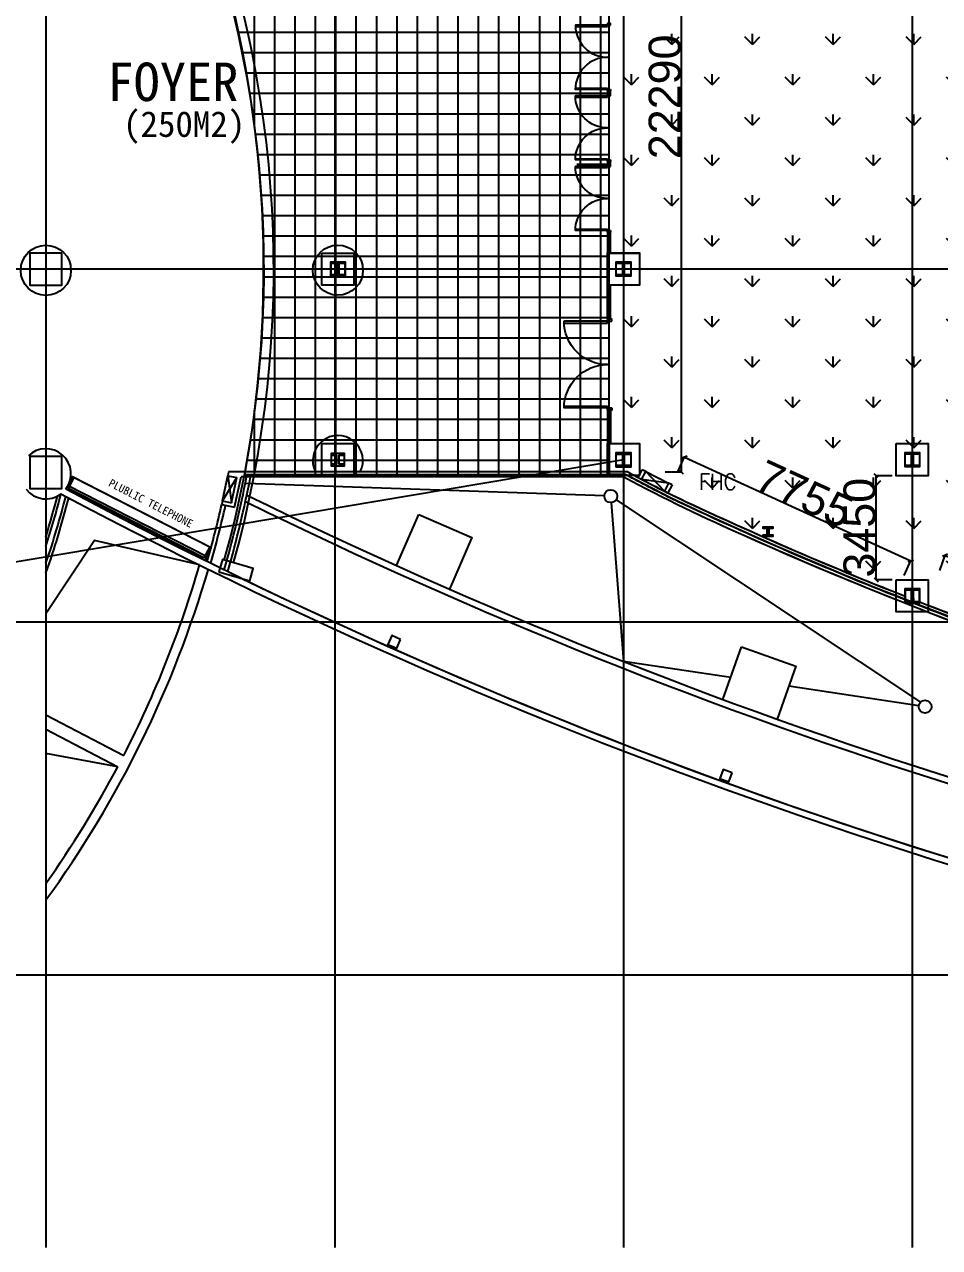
# Model space of a CAD drawing. Header units: inches. Extents: x -449189 to -231461, y -105857 to 48108.
# Drawn here: x -367516 to -338998, y -66985 to -28867 of the extents above; entities that cross this region are included whole.
import ezdxf

# ---------------------------------------------------------------- set-up
doc = ezdxf.new("R2010")
doc.units = ezdxf.units.IN
doc.header["$MEASUREMENT"] = 0
for name, color, linetype in [('ARDIM', 4, 'Continuous'), ('AREATEXT', 3, 'Continuous'), ('D', 1, 'Continuous'), ('DIM', 3, 'Continuous'), ('GRID', 8, 'Continuous'), ('HATCH', 90, 'Continuous'), ('L08-DR', 1, 'Continuous'), ('NEW AREA', 6, 'Continuous'), ('Shop-no.', 3, 'Continuous'), ('WALL', 255, 'Continuous')]:
    doc.layers.add(name, color=color, linetype=linetype)
doc.styles.add('BLKBLD', font='STXIHEI.TTF', dxfattribs={"height": 0.45})
doc.styles.add('SIMPLEX', font='SIMPLEX.shx', dxfattribs={"width": 0.9, "height": 1000})
doc.styles.get("Standard").update_dxf_attribs({"font": 'arial.ttf'})
doc.dimstyles.new('DIM-200MM', dxfattribs={"dimtxt": 1000, "dimasz": 120, "dimexe": 10, "dimexo": 10, "dimgap": 0.7, "dimtad": 1, "dimdec": 0, "dimrnd": 5, "dimzin": 1, "dimdsep": 46, "dimtxsty": 'Standard', "dimblk": 'OBLIQUE', "dimcen": 0.5, "dimdle": 1, "dimclrd": 256, "dimclre": 256, "dimclrt": 7, "dimaunit": 1, "dimadec": 0, "dimazin": 0, "dimtfac": 1, "dimtdec": 0, "dimtix": 1, "dimtmove": 2, "dimatfit": 3, "dimfxl": 0, "dimtolj": 1, "dimtzin": 1, "dimarcsym": 0})

# ---------------------------------------------------------------- blocks, each defined once
blk = doc.blocks.new('C1')
at = {"layer": 'L08-DR'}
blk.add_lwpolyline([(-500, 500), (500, 500), (500, -500), (-500, -500)], close=True, dxfattribs=at)
blk = doc.blocks.new('A$C47E07977')
at = {"layer": 'ARDIM'}
for p in [(500, 16266), (9500, 6081), (18500, 2937), (27500, 500)]:
    blk.add_blockref('C1', p, dxfattribs=at)
blk = doc.blocks.new('33')
at = {"layer": 'D', "color": 8}
blk.add_lwpolyline([(-0.05, 1.1, 0.414214), (-1.05, 0.1, 0.414214), (-2.05, 1.1)], format="xyb", dxfattribs=at)
at = {"layer": 'D'}
for points in [[(-2.01, 0.1), (-2.05, 0.1), (-2.05, 1.1), (-2.01, 1.1)], [(-0.09, 0.1), (-0.05, 0.1), (-0.05, 1.1), (-0.09, 1.1)]]:
    blk.add_lwpolyline(points, close=True, dxfattribs=at)
at = {"layer": 'D', "color": 3}
for points in [[(-2.05, 0), (-2.1, 0), (-2.1, 0.1), (-2.05, 0.1)], [(-0.05, 0), (0, 0), (0, 0.1), (-0.05, 0.1)]]:
    blk.add_lwpolyline(points, close=True, dxfattribs=at)
blk = doc.blocks.new('_Oblique')
at = {"color": 0, "linetype": 'ByBlock', "lineweight": -2}
blk.add_line((-0.5, -0.5), (0.5, 0.5), dxfattribs=at)
blk = doc.blocks.new('*D162')
at = {"layer": 'DEFPOINTS', "color": 0, "transparency": 16777216}
for p in [(-347399, -43342), (-339894, -45584), (-340348, -46575)]:
    blk.add_point(p, dxfattribs=at)
at = {"layer": 'DIM', "lineweight": -2, "transparency": 16777216}
for p, q in [((-347153, -42806), (-346941, -42342)), ((-346946, -42351), (-339893, -45585)), ((-340102, -46039), (-339890, -45575))]:
    blk.add_line(p, q, dxfattribs=at)
at = {"layer": 'DIM', "lineweight": -2, "transparency": 16777216, "xscale": 120, "yscale": 120, "zscale": 120}
for p, rotation in [((-346945, -42351), 155.3685564496605), ((-339894, -45584), 335.3685564496604)]:
    blk.add_blockref('_Oblique', p, dxfattribs=dict(at, rotation=rotation))
at = {"layer": 'DIM', "color": 7, "transparency": 16777216, "insert": (-343207, -43505), "char_height": 1000, "attachment_point": 5, "rotation": 335.3686}
blk.add_mtext('\\A1;7755', dxfattribs=at)
blk = doc.blocks.new('*D163')
at = {"layer": 'DEFPOINTS', "color": 0, "transparency": 16777216}
for p in [(-339348, -46968), (-330827, -48097), (-331348, -49651)]:
    blk.add_point(p, dxfattribs=at)
at = {"layer": 'DIM', "lineweight": -2, "transparency": 16777216}
for p, q in [((-338986, -45889), (-338824, -45405)), ((-338828, -45414), (-330826, -48097)), ((-330986, -48571), (-330824, -48088))]:
    blk.add_line(p, q, dxfattribs=at)
at = {"layer": 'DIM', "lineweight": -2, "transparency": 16777216, "xscale": 120, "yscale": 120, "zscale": 120}
for p, rotation in [((-338827, -45415), 161.4624992795364), ((-330827, -48097), 341.4624992795364)]:
    blk.add_blockref('_Oblique', p, dxfattribs=dict(at, rotation=rotation))
at = {"layer": 'DIM', "color": 7, "transparency": 16777216, "insert": (-334664, -46271), "char_height": 1000, "attachment_point": 5, "rotation": 341.4625}
blk.add_mtext('\\A1;8440', dxfattribs=at)
blk = doc.blocks.new('*D210')
at = {"layer": 'DEFPOINTS', "color": 0, "transparency": 16777216}
for p in [(-349348, -19435), (-349348, -42813), (-347045, -42813)]:
    blk.add_point(p, dxfattribs=at)
at = {"layer": 'DIM', "lineweight": -2, "transparency": 16777216}
for p, q in [((-347545, -19435), (-347035, -19435)), ((-347045, -19434), (-347045, -42814)), ((-347545, -42813), (-347035, -42813))]:
    blk.add_line(p, q, dxfattribs=at)
at = {"layer": 'DIM', "lineweight": -2, "transparency": 16777216, "xscale": 120, "yscale": 120, "zscale": 120}
for p, rotation in [((-347045, -19435), 90), ((-347045, -42813), 270)]:
    blk.add_blockref('_Oblique', p, dxfattribs=dict(at, rotation=rotation))
at = {"layer": 'DIM', "color": 7, "transparency": 16777216, "insert": (-347556, -31124), "char_height": 1000, "attachment_point": 5, "rotation": 90}
blk.add_mtext('\\A1;22290', dxfattribs=at)
blk = doc.blocks.new('*D217')
at = {"layer": 'DEFPOINTS', "color": 0, "transparency": 16777216}
for p in [(-340973, -42930), (-339848, -42930), (-339848, -46174)]:
    blk.add_point(p, dxfattribs=at)
at = {"layer": 'DIM', "lineweight": -2, "transparency": 16777216}
for p, q in [((-340473, -42930), (-340983, -42930)), ((-340973, -46175), (-340973, -42929)), ((-340473, -46174), (-340983, -46174))]:
    blk.add_line(p, q, dxfattribs=at)
at = {"layer": 'DIM', "lineweight": -2, "transparency": 16777216, "xscale": 120, "yscale": 120, "zscale": 120}
for p, rotation in [((-340973, -42930), 89.9998482125048), ((-340973, -46174), 269.9998482125048)]:
    blk.add_blockref('_Oblique', p, dxfattribs=dict(at, rotation=rotation))
at = {"layer": 'DIM', "color": 7, "transparency": 16777216, "insert": (-341485, -44552), "char_height": 1000, "attachment_point": 5, "rotation": 89.9998}
blk.add_mtext('\\A1;3450', dxfattribs=at)

msp = doc.modelspace()

# ---------------------------------------------------------------- hatches: boundary and pattern name
at = {"layer": 'HATCH'}
h = msp.add_hatch(dxfattribs=at)
h.set_pattern_fill('GRASS', color=141, scale=70, style=0)
h.set_pattern_definition([(90, (-380034.3, -67208.1), (-1257.235, 1257.235), [333.375, -2181.095]), (45, (-380034.3, -67208.1), (-1257.236, 1257.236), [333.375, -1444.625]), (135, (-380034.3, -67208.1), (-1257.236, -1257.236), [333.375, -1444.625])])
edge = h.paths.add_edge_path()
edge.add_line((-340288.2071, -11298.8439), (-336119.2455, -9723.545))
edge.add_line((-336119.2455, -9723.545), (-335508.3507, -9497.5812))
edge.add_line((-335508.3507, -9497.5812), (-335512.444, -2505.503))
edge.add_line((-335512.444, -2505.503), (-334540.4625, -2573.9117))
edge.add_line((-334540.4625, -2573.9117), (-333854.8554, -2620.0794))
edge.add_line((-333854.8554, -2620.0794), (-333388.2316, -2650.4541))
edge.add_line((-333388.2316, -2650.4541), (-333388.2149, -7349.5129))
edge.add_line((-333388.2149, -7349.5129), (-332068.2238, -7349.5128))
edge.add_line((-332068.2238, -7349.5128), (-332068.2228, -7069.5141))
edge.add_line((-332068.2228, -7069.5141), (-331148.2187, -7069.5112))
edge.add_line((-331148.2187, -7069.5112), (-331148.2187, -7349.5128))
edge.add_line((-331148.2187, -7349.5128), (-322288.2304, -7346.1635))
edge.add_line((-322288.2304, -7346.1635), (-322288.2225, -9562.3965))
edge.add_line((-322288.2225, -9562.3965), (-322288.2204, -10149.5262))
edge.add_line((-322288.2204, -10149.5262), (-311588.2352, -10149.5262))
edge.add_line((-311588.2352, -10149.5262), (-288008.221, -10149.5262))
edge.add_line((-288008.221, -10149.5262), (-288008.2228, -6519.5143))
edge.add_line((-288008.2228, -6519.5143), (-285608.2221, -6519.5142))
edge.add_line((-285608.2221, -6519.5142), (-285608.2214, -7289.542))
edge.add_line((-285608.2214, -7289.542), (-285448.2202, -7289.5149))
edge.add_line((-285448.2202, -7289.5149), (-285448.2432, -16605.3066))
edge.add_line((-285448.2432, -16605.3066), (-290895.3777, -16605.3066))
edge.add_line((-290895.3777, -16605.3066), (-289343.3241, -18123.0736))
edge.add_line((-289343.3241, -18123.0736), (-289343.3241, -21992.1764))
edge.add_line((-289343.3241, -21992.1764), (-290467.0658, -23134.5311))
edge.add_line((-290467.0658, -23134.5311), (-290498.1914, -37040.7856))
edge.add_line((-290498.1914, -37040.7856), (-289343.3241, -38157.4688))
edge.add_line((-289343.3241, -38157.4688), (-289346.7413, -41660.7129))
edge.add_line((-289346.7413, -41660.7129), (-290789.917, -43073.7458))
edge.add_line((-290789.917, -43073.7458), (-285498.3181, -43073.7458))
edge.add_line((-285498.3181, -43073.7458), (-285496.0031, -43115.8086))
edge.add_line((-285496.0031, -43115.8086), (-282687.0942, -45909.9083))
edge.add_line((-282687.0942, -45909.9083), (-276970.3509, -45904.7619))
edge.add_line((-276970.3509, -45904.7619), (-276970.3509, -48029.5128))
edge.add_line((-276970.3509, -48029.5128), (-285608.318, -48029.5128))
edge.add_line((-285608.318, -48029.5128), (-285608.3181, -52836.7162))
edge.add_line((-285608.3181, -52836.7162), (-286348.3155, -53015.517))
edge.add_line((-286348.3155, -53015.517), (-286516.7891, -53055.0808))
edge.add_line((-286516.7891, -53055.0808), (-287110.9356, -53191.2398))
edge.add_line((-287110.9356, -53191.2398), (-287636.3392, -53307.2906))
edge.add_line((-287636.3392, -53307.2906), (-288280.2221, -53443.9679))
edge.add_line((-288280.2221, -53443.9679), (-288782.4444, -53546.3581))
edge.add_line((-288782.4444, -53546.3581), (-289192.7738, -53627.2828))
edge.add_line((-289192.7738, -53627.2828), (-289609.1348, -53706.8959))
edge.add_line((-289609.1348, -53706.8959), (-290101.9463, -53797.883))
edge.add_line((-290101.9463, -53797.883), (-290653.7187, -53895.5982))
edge.add_line((-290653.7187, -53895.5982), (-291270.1366, -53999.5884))
edge.add_line((-291270.1366, -53999.5884), (-291699.1627, -54068.7553))
edge.add_line((-291699.1627, -54068.7553), (-292231.0385, -54150.8586))
edge.add_line((-292231.0385, -54150.8586), (-292875.9103, -54245.011))
edge.add_line((-292875.9103, -54245.011), (-293705.8929, -54357.525))
edge.add_line((-293705.8929, -54357.525), (-293995.7321, -54394.5262))
edge.add_line((-293995.7321, -54394.5262), (-294408.3241, -54445.1592))
edge.add_line((-294408.3241, -54445.1592), (-294408.3241, -53539.5795))
edge.add_line((-294408.3241, -53539.5795), (-300783.3181, -53539.5795))
edge.add_line((-300783.3181, -53539.5795), (-300783.3181, -54926.0554))
edge.add_line((-300783.3181, -54926.0554), (-300984.5052, -54932.0826))
edge.add_line((-300984.5052, -54932.0826), (-301461.242, -54944.1408))
edge.add_line((-301461.242, -54944.1408), (-302594.0659, -54960.253))
edge.add_line((-302594.0659, -54960.253), (-303474.0513, -54960.5922))
edge.add_line((-303474.0513, -54960.5922), (-304791.0427, -54941.2082))
edge.add_line((-304791.0427, -54941.2082), (-305176.7692, -54931.0136))
edge.add_line((-305176.7692, -54931.0136), (-305783.1151, -54910.8475))
edge.add_line((-305783.1151, -54910.8475), (-307476.4691, -54827.6872))
edge.add_line((-307476.4691, -54827.6872), (-308341.0607, -54769.9499))
edge.add_line((-308341.0607, -54769.9499), (-309838.7068, -54645.4082))
edge.add_line((-309838.7068, -54645.4082), (-310626.0552, -54567.4147))
edge.add_line((-310626.0552, -54567.4147), (-311469.8373, -54474.2138))
edge.add_line((-311469.8373, -54474.2138), (-312374.1162, -54363.242))
edge.add_line((-312374.1162, -54363.242), (-312476.3441, -54349.9727))
edge.add_line((-312476.3441, -54349.9727), (-312636.4866, -54328.8898))
edge.add_line((-312636.4866, -54328.8898), (-313090.9646, -54256.5062))
edge.add_line((-313090.9646, -54256.5062), (-313685.9245, -54148.7118))
edge.add_line((-313685.9245, -54148.7118), (-314664.5903, -53966.3051))
edge.add_line((-314664.5903, -53966.3051), (-315582.5073, -53789.4467))
edge.add_line((-315582.5073, -53789.4467), (-316457.9292, -53615.551))
edge.add_line((-316457.9292, -53615.551), (-317680.8645, -53364.051))
edge.add_line((-317680.8645, -53364.051), (-318715.3535, -53143.471))
edge.add_line((-318715.3535, -53143.471), (-319826.7598, -52898.452))
edge.add_line((-319826.7598, -52898.452), (-320519.3217, -52741.5431))
edge.add_line((-320519.3217, -52741.5431), (-321348.3155, -52549.4388))
edge.add_line((-321348.3155, -52549.4388), (-322096.6306, -52372.0072))
edge.add_line((-322096.6306, -52372.0072), (-322919.3065, -52172.5226))
edge.add_line((-322919.3065, -52172.5226), (-323528.6676, -52021.7675))
edge.add_line((-323528.6676, -52021.7675), (-324690.0906, -51727.3435))
edge.add_line((-324690.0906, -51727.3435), (-325741.8803, -51452.6499))
edge.add_line((-325741.8803, -51452.6499), (-326607.9305, -51220.6831))
edge.add_line((-326607.9305, -51220.6831), (-327359.6197, -51015.094))
edge.add_line((-327359.6197, -51015.094), (-328180.0259, -50786.18))
edge.add_line((-328180.0259, -50786.18), (-328941.3725, -50569.4966))
edge.add_line((-328941.3725, -50569.4966), (-329798.6195, -50320.5956))
edge.add_line((-329798.6195, -50320.5956), (-330205.1413, -50200.4623))
edge.add_line((-330205.1413, -50200.4623), (-330652.2059, -50066.5422))
edge.add_line((-330652.2059, -50066.5422), (-331102.5812, -49929.7113))
edge.add_line((-331102.5812, -49929.7113), (-331377.8045, -49845.1432))
edge.add_line((-331377.8045, -49845.1432), (-331988.6519, -49654.8606))
edge.add_line((-331988.6519, -49654.8606), (-333136.6276, -49287.5546))
edge.add_line((-333136.6276, -49287.5546), (-333995.7574, -49004.3186))
edge.add_line((-333995.7574, -49004.3186), (-334680.7346, -48773.3357))
edge.add_line((-334680.7346, -48773.3357), (-335777.3888, -48393.9214))
edge.add_line((-335777.3888, -48393.9214), (-336572.2598, -48111.4636))
edge.add_line((-336572.2598, -48111.4636), (-337362.1185, -47824.53))
edge.add_line((-337362.1185, -47824.53), (-338274.9824, -47485.0795))
edge.add_line((-338274.9824, -47485.0795), (-339501.5617, -47015.6204))
edge.add_line((-339501.5617, -47015.6204), (-340348.3181, -46674.0196))
edge.add_line((-340348.3181, -46674.0196), (-340924.1168, -46451.7427))
edge.add_line((-340924.1168, -46451.7427), (-341956.4836, -46029.3034))
edge.add_line((-341956.4836, -46029.3034), (-343181.5851, -45513.3685))
edge.add_line((-343181.5851, -45513.3685), (-344012.137, -45154.455))
edge.add_line((-344012.137, -45154.455), (-344856.511, -44781.9126))
edge.add_line((-344856.511, -44781.9126), (-345617.4163, -44439.52))
edge.add_line((-345617.4163, -44439.52), (-346395.6587, -44082.7138))
edge.add_line((-346395.6587, -44082.7138), (-347363.8794, -43629.3731))
edge.add_line((-347363.8794, -43629.3731), (-348780.7275, -42888.3236))
edge.add_line((-348780.7275, -42888.3236), (-349298.3176, -42888.3236))
edge.add_line((-349298.3176, -42888.3236), (-349298.3135, -15241.5566))
edge.add_line((-349298.3135, -15241.5566), (-345735.4049, -13623.97))
edge.add_line((-345735.4049, -13623.97), (-344247.3098, -12964.3974))
edge.add_line((-344247.3098, -12964.3974), (-342967.66, -12411.9553))
edge.add_line((-342967.66, -12411.9553), (-342295.9956, -12127.3872))
edge.add_line((-342295.9956, -12127.3872), (-341103.1645, -11631.0893))
edge.add_line((-341103.1645, -11631.0893), (-340288.2156, -11298.6419))
h = msp.add_hatch(dxfattribs=at)
h.set_pattern_fill('ANSI37', color=181, scale=200, angle=45, style=0)
h.set_pattern_definition([(90, (-380034.3, -67208.1), (-635, 6e-14), []), (180, (-380034.3, -67208.1), (-6e-14, -635), [])])
edge = h.paths.add_edge_path()
edge.add_line((-349297.9715, -41593.3633), (-349297.9715, -19374.6526))
edge.add_line((-349297.9715, -19374.6526), (-358171.9801, -19374.6526))
edge.add_line((-358171.9801, -19374.6526), (-358171.9292, -25324.5532))
edge.add_line((-358171.9292, -25324.5532), (-361877.2087, -25324.5532))
edge.add_arc((-395446.4547, -36479.0484), 35373.9599, -10.43886324, 18.38077841, ccw=False)
edge.add_line((-360657.9763, -42888.3236), (-349297.8411, -42888.3236))
edge.add_line((-349297.8411, -42888.3236), (-349297.9715, -41593.3633))

# ---------------------------------------------------------------- linework, layer by layer
at = {"color": 5}
for points in [[(-338274.9824, -47485.0795), (-339501.5617, -47015.6204), (-340348.3181, -46674.0196), (-340924.1168, -46451.7427), (-341956.4836, -46029.3034), (-343181.5851, -45513.3685), (-344012.137, -45154.455), (-344856.511, -44781.9126), (-345617.4163, -44439.52), (-346395.6587, -44082.7138), (-347363.8794, -43629.3731), (-348780.7275, -42888.3236), (-349298.3176, -42888.3236), (-349298.3135, -15241.5566)], [(-338274.7335, -47485.0795), (-339501.3128, -47015.6204), (-340348.0692, -46674.0196), (-340923.868, -46451.7427), (-341956.2347, -46029.3034), (-343181.3362, -45513.3685), (-344011.8881, -45154.455), (-344856.2622, -44781.9126), (-345617.1675, -44439.52), (-346395.4098, -44082.7138), (-347363.6305, -43629.3731), (-348780.4786, -42888.3236), (-349298.0687, -42888.3236), (-349298.0647, -15382.1359)]]:
    msp.add_lwpolyline(points, dxfattribs=at)
msp.add_lwpolyline([(-401335.3894, -51257.6111), (-348847.9627, -42428.7283)])
at = {"layer": 'DIM'}
for p, q in [((-374393.1152, -36485.2816), (-366848.203, -36485.2816)), ((-374393.1152, -47485.2816), (-366848.203, -47485.2816)), ((-374393.1152, -58485.2816), (-366848.203, -58485.2816))]:
    msp.add_line(p, q, dxfattribs=at)
at = {"layer": 'GRID'}
for p, q in [((-366848.203, 3188.9239), (-366848.203, -66985.2816)), ((-357848.203, 3188.9239), (-357848.203, -66985.2816)), ((-348848.203, 3188.9239), (-348848.203, -66985.2816)), ((-339848.203, 3188.9239), (-339848.203, -66985.2816)), ((-366848.203, -36485.2816), (-267848.203, -36485.2816)), ((-366848.203, -47485.2816), (-267848.203, -47485.2816)), ((-366848.203, -58485.2816), (-267848.203, -58485.2816))]:
    msp.add_line(p, q, dxfattribs=at)
at = {"layer": 'NEW AREA', "color": 6}
msp.add_lwpolyline([(-349297.9715, -41593.3633), (-349297.9715, -19374.6526), (-358171.9801, -19374.6526), (-358171.9292, -25324.5532), (-361877.2087, -25324.5532, -0.12641645), (-360657.9763, -42888.3236), (-349297.8411, -42888.3236), (-349297.9715, -41593.3633)], format="xyb", dxfattribs=at)
at = {"layer": 'WALL', "color": 0}
for p, q in [((-349297.9627, -33234.8547), (-350304.016, -33234.8547)), ((-366347.9542, -35989.917), (-367347.9541, -35989.917)), ((-366347.9542, -36989.9169), (-366347.9542, -35989.917)), ((-367347.9541, -36989.9169), (-366347.9542, -36989.9169)), ((-349347.9627, -38051.0654), (-349347.9627, -36989.7283)), ((-349247.9628, -38051.0654), (-349247.9627, -36989.7283)), ((-349347.9629, -40886.0654), (-349347.9627, -41928.7283)), ((-349247.9628, -40886.0654), (-349247.9629, -41928.7283)), ((-349297.9629, -41643.5654), (-349297.9623, -42888.5257)), ((-339847.9627, -41929.4546), (-339847.9627, -42428.7283)), ((-366347.9542, -42331.6394), (-367347.9541, -42331.6394)), ((-366347.9542, -43331.6393), (-366347.9542, -42331.6394)), ((-361342.4092, -43712.9692), (-361178.3402, -42929.9741)), ((-361342.4092, -43712.9692), (-360894.5045, -42989.4491)), ((-361342.4006, -43713.1713), (-361178.3316, -42930.1762)), ((-361342.4006, -43713.1713), (-360894.4959, -42989.6512)), ((-361178.3402, -42929.9741), (-361058.5734, -43772.4443)), ((-361153.7259, -42812.5257), (-361178.3367, -42929.9748)), ((-361178.3367, -42929.9748), (-360894.4994, -42989.4509)), ((-361178.3316, -42930.1762), (-361058.5648, -43772.6463)), ((-361153.7173, -42812.7277), (-361178.3281, -42930.1769)), ((-361178.3281, -42930.1769), (-360894.4908, -42989.653)), ((-348710.7304, -42812.5257), (-361153.7259, -42812.5257)), ((-358247.9627, -42812.5257), (-361153.7259, -42812.5257)), ((-361058.5727, -43772.4444), (-360894.4994, -42989.4509)), ((-361058.5641, -43772.6465), (-360894.4908, -42989.653)), ((-360965.7346, -43914.5046), (-360766.6701, -42964.5257)), ((-360965.726, -43914.7066), (-360766.6616, -42964.7277)), ((-348839.8986, -42964.5257), (-360766.6701, -42964.5257)), ((-348839.8986, -42964.5257), (-360766.6701, -42964.5257)), ((-349347.9627, -42812.5257), (-357247.9627, -42812.5257)), ((-348780.3722, -42888.5257), (-349297.9623, -42888.5257)), ((-348385.8646, -42987.0256), (-348260.8839, -42743.0175)), ((-348385.856, -42987.2277), (-348260.8753, -42743.2196)), ((-348385.856, -42987.2277), (-348260.8753, -42743.2196)), ((-348385.856, -42987.2277), (-348260.8753, -42743.2196)), ((-348281.7248, -43046.9347), (-348154.0789, -42797.7229)), ((-347442.0452, -43162.4256), (-348281.7248, -43046.9347)), ((-348281.7162, -43047.1368), (-348154.0703, -42797.925)), ((-348281.7162, -43047.1368), (-348154.0703, -42797.925)), ((-348281.7162, -43047.1368), (-348154.0703, -42797.925)), ((-347442.0366, -43162.6276), (-348281.7162, -43047.1368)), ((-347442.0366, -43162.6276), (-348281.7162, -43047.1368)), ((-348154.0789, -42797.7229), (-348260.8839, -42743.0175)), ((-348154.0703, -42797.925), (-348260.8753, -42743.2196)), ((-348154.0703, -42797.925), (-348260.8753, -42743.2196)), ((-348154.0703, -42797.925), (-348260.8753, -42743.2196)), ((-348154.0789, -42797.7229), (-347442.0452, -43162.4256)), ((-347569.69, -43411.6352), (-348154.0789, -42797.7229)), ((-348154.0703, -42797.925), (-347442.0366, -43162.6276)), ((-347569.6814, -43411.8372), (-348154.0703, -42797.925)), ((-348154.0703, -42797.925), (-347442.0366, -43162.6276)), ((-347569.6814, -43411.8372), (-348154.0703, -42797.925)), ((-367347.9541, -43331.6393), (-366347.9542, -43331.6393)), ((-366153.6834, -43231.4314), (-361838.63, -45441.7993)), ((-349441.9116, -43552.6003), (-360613.9657, -43174.0145)), ((-347442.0369, -43162.4086), (-347569.6902, -43411.6349)), ((-347442.0283, -43162.6107), (-347569.6817, -43411.837)), ((-347442.0283, -43162.6107), (-347569.6817, -43411.837)), ((-347335.2263, -43217.1168), (-347463.2376, -43467.04)), ((-347335.2177, -43217.3189), (-347463.2291, -43467.242)), ((-347335.2177, -43217.3189), (-347463.2291, -43467.242)), ((-347335.2263, -43217.1168), (-347442.0369, -43162.4086)), ((-347335.2177, -43217.3189), (-347442.0283, -43162.6107)), ((-347335.2177, -43217.3189), (-347442.0283, -43162.6107)), ((-361342.4092, -43712.9692), (-361367.0197, -43830.4178)), ((-361367.0197, -43830.4178), (-360965.7345, -43914.5042)), ((-361342.4006, -43713.1713), (-361367.0111, -43830.6199)), ((-361342.4101, -43712.9684), (-361058.5727, -43772.4444)), ((-361342.4015, -43713.1704), (-361058.5641, -43772.6465)), ((-349227.1907, -43766.8047), (-348847.9542, -48719.9274)), ((-349075.933, -43678.1543), (-339589.2635, -49988.2786)), ((-361171.3338, -43871.6226), (-360965.7259, -43914.7062)), ((-361349.033, -45544.6025), (-361458.6167, -45929.299)), ((-360387.2917, -45818.5617), (-361349.033, -45544.6025)), ((-361458.6167, -45929.299), (-360496.8753, -46203.2582)), ((-360496.8753, -46203.2582), (-360387.2917, -45818.5617)), ((-356067.2235, -47913.9378), (-356189.0751, -48188.0768)), ((-355793.0845, -48035.7894), (-356067.2235, -47913.9378)), ((-356189.0751, -48188.0768), (-355914.9361, -48309.9284)), ((-355914.9361, -48309.9284), (-355793.0845, -48035.7894)), ((-345507.1403, -49221.0084), (-348847.9542, -48719.9274)), ((-339645.7418, -50100.1462), (-343694.4582, -49492.8885)), ((-366848.203, -50378.0786), (-364421.9173, -51646.393)), ((-366848.203, -50829.4332), (-364607.2223, -52000.8814)), ((-345743.0458, -52089.0453), (-345845.4775, -52371.0164)), ((-345461.0746, -52191.4771), (-345743.0458, -52089.0453)), ((-345563.5064, -52473.4482), (-345461.0746, -52191.4771)), ((-345845.4775, -52371.0164), (-345563.5064, -52473.4482))]:
    msp.add_line(p, q, dxfattribs=at)
for points in [[(-349347.9624, -31039.7283), (-349247.9626, -31039.7283), (-349247.9626, -30939.7283), (-349347.9624, -30939.7283)], [(-349347.9626, -33239.7283), (-349247.9628, -33239.7283), (-349247.9628, -33139.7283), (-349347.9626, -33139.7283)], [(-366347.9542, -35989.917), (-367347.9541, -35989.917), (-367347.9541, -36989.9169), (-366347.9542, -36989.9169)], [(-349347.9542, -35989.9304), (-348347.9542, -35989.9304), (-348347.9542, -36989.9304), (-349347.9542, -36989.9304)], [(-357522.963, -36270.8967), (-357972.963, -36270.8967), (-357972.963, -36720.8967), (-357522.963, -36720.8967)], [(-357972.9542, -36714.9304), (-357972.9542, -36664.9304), (-357772.9542, -36664.9304), (-357772.9542, -36314.9304), (-357972.9542, -36314.9304), (-357972.9542, -36264.9304), (-357522.9542, -36264.9304), (-357522.9542, -36314.9304), (-357722.9542, -36314.9304), (-357722.9542, -36664.9304), (-357522.9542, -36664.9304), (-357522.9542, -36714.9304)], [(-357972.9542, -36264.9304), (-357522.9542, -36264.9304), (-357522.9542, -36714.9304), (-357972.9542, -36714.9304)], [(-349072.9542, -36714.9304), (-349072.9542, -36664.9304), (-348872.9542, -36664.9304), (-348872.9542, -36314.9304), (-349072.9542, -36314.9304), (-349072.9542, -36264.9304), (-348622.9542, -36264.9304), (-348622.9542, -36314.9304), (-348822.9542, -36314.9304), (-348822.9542, -36664.9304), (-348622.9542, -36664.9304), (-348622.9542, -36714.9304)], [(-349072.9542, -36264.9304), (-348622.9542, -36264.9304), (-348622.9542, -36714.9304), (-349072.9542, -36714.9304)], [(-349347.9542, -41928.9304), (-348347.9542, -41928.9304), (-348347.9542, -42928.9304), (-349347.9542, -42928.9304)], [(-340347.9542, -41929.6567), (-339347.9542, -41929.6567), (-339347.9542, -42929.6567), (-340347.9542, -42929.6567)], [(-357947.9542, -42228.9304), (-357547.9542, -42228.9304), (-357547.9542, -42628.9304), (-357947.9542, -42628.9304)], [(-357947.9542, -42628.9304), (-357947.9542, -42562.2637), (-357781.2794, -42562.2637), (-357781.2794, -42295.597), (-357947.9542, -42295.597), (-357947.9542, -42228.9304), (-357547.9542, -42228.9304), (-357547.9542, -42295.597), (-357714.6128, -42295.597), (-357714.6128, -42562.2637), (-357547.9542, -42562.2637), (-357547.9542, -42628.9304)], [(-349072.9542, -42653.9304), (-349072.9542, -42603.9304), (-348872.9542, -42603.9304), (-348872.9542, -42253.9304), (-349072.9542, -42253.9304), (-349072.9542, -42203.9304), (-348622.9542, -42203.9304), (-348622.9542, -42253.9304), (-348822.9542, -42253.9304), (-348822.9542, -42603.9304), (-348622.9542, -42603.9304), (-348622.9542, -42653.9304)], [(-349072.9542, -42203.9304), (-348622.9542, -42203.9304), (-348622.9542, -42653.9304), (-349072.9542, -42653.9304)], [(-349072.9542, -42664.8458), (-349072.9542, -42614.8458), (-348872.9542, -42614.8458), (-348872.9542, -42264.8458), (-349072.9542, -42264.8458), (-349072.9542, -42214.8458), (-348622.9542, -42214.8458), (-348622.9542, -42264.8458), (-348822.9542, -42264.8458), (-348822.9542, -42614.8458), (-348622.9542, -42614.8458), (-348622.9542, -42664.8458)], [(-340072.9542, -42654.6567), (-340072.9542, -42604.6567), (-339872.9542, -42604.6567), (-339872.9542, -42254.6567), (-340072.9542, -42254.6567), (-340072.9542, -42204.6567), (-339622.9542, -42204.6567), (-339622.9542, -42254.6567), (-339822.9542, -42254.6567), (-339822.9542, -42604.6567), (-339622.9542, -42604.6567), (-339622.9542, -42654.6567)], [(-340072.9542, -42204.6567), (-339622.9542, -42204.6567), (-339622.9542, -42654.6567), (-340072.9542, -42654.6567)], [(-366347.9542, -42331.6394), (-367347.9541, -42331.6394), (-367347.9541, -43331.6393), (-366347.9542, -43331.6393)], [(-361899.7023, -45561.0129), (-366214.9353, -43350.5531), (-366014.3194, -42958.9496), (-361699.0864, -45169.4094)], [(-361921.4055, -45493.7152), (-366147.6376, -43328.85), (-365969.819, -42981.7469), (-361743.5868, -45146.6122)], [(-344497.9602, -44824.9665), (-344497.9602, -44774.9665), (-344372.9542, -44774.9665), (-344372.9542, -44574.9665), (-344497.9602, -44574.9665), (-344497.9602, -44524.9665), (-344197.9602, -44524.9665), (-344197.9602, -44574.9665), (-344322.9542, -44574.9665), (-344322.9542, -44774.9665), (-344197.9602, -44774.9665), (-344197.9602, -44824.9665)], [(-361458.6167, -45929.299), (-360496.8753, -46203.2582), (-360387.2917, -45818.5617), (-361349.033, -45544.6025)], [(-340347.9542, -46174.4237), (-339347.9542, -46174.4237), (-339347.9542, -47174.4237), (-340347.9542, -47174.4237)], [(-339622.9602, -46455.384), (-340072.9602, -46455.384), (-340072.9602, -46905.384), (-339622.9602, -46905.384)], [(-340072.9542, -46899.4237), (-340072.9542, -46849.4237), (-339872.9542, -46849.4237), (-339872.9542, -46499.4237), (-340072.9542, -46499.4237), (-340072.9542, -46449.4237), (-339622.9542, -46449.4237), (-339622.9542, -46499.4237), (-339822.9542, -46499.4237), (-339822.9542, -46849.4237), (-339622.9542, -46849.4237), (-339622.9542, -46899.4237)], [(-340072.9542, -46449.4237), (-339622.9542, -46449.4237), (-339622.9542, -46899.4237), (-340072.9542, -46899.4237)], [(-355793.0845, -48035.7894), (-356067.2235, -47913.9378), (-356189.0751, -48188.0768), (-355914.9361, -48309.9284)], [(-345461.0746, -52191.4771), (-345743.0458, -52089.0453), (-345845.4775, -52371.0164), (-345563.5064, -52473.4482)]]:
    msp.add_lwpolyline(points, close=True, dxfattribs=at)
for points in [[(-349247.9631, -35989.7283), (-349247.9631, -35339.7283), (-349347.9629, -35339.7283), (-349347.9627, -35989.7283)], [(-355919.4367, -45733.4219), (-355230.7269, -44137.9794)], [(-355230.7269, -44137.9794), (-353578.1275, -44851.3623), (-354274.5102, -46464.5797)], [(-362057.4091, -45707.9154), (-365328.5825, -44945.1913), (-366848.203, -47234.8882)], [(-345747.6602, -49903.5556), (-345169.7831, -48263.6564)], [(-345169.7831, -48263.6564), (-343472.1047, -48861.894), (-344055.7565, -50518.1804)], [(-364607.2223, -52000.8814), (-366848.203, -51590.0407)]]:
    msp.add_lwpolyline(points, dxfattribs=at)
for points in [[(-348780.3722, -42888.5257, 0.0074708215), (-347363.5241, -43629.5752, 0.0158595843), (-340384.9548, -46667.9899, 0.0158595843)], [(-348710.7304, -42812.5257, 0.007348055), (-347319.6051, -43539.7274, 0.0164739859), (-340072.9688, -46684.1836)], [(-348494.9963, -42928.7283, 0.0062010108), (-347319.6051, -43539.7274, 0.0158570184), (-340347.9627, -46575.0835)], [(-340384.9548, -46667.9899, 0.0205051394), (-331102.2259, -49929.9134, 0.0188796548)], [(-339622.9688, -46861.0246, 0.0188796548), (-331072.9688, -49834.289, 0.0124714298)], [(-339384.1208, -47061.3012, 0.0176641997), (-331377.4492, -49845.3453, 0.0176641997)], [(-339347.9627, -46968.0671, 0.0176641997), (-331347.9627, -49749.7914)]]:
    msp.add_lwpolyline(points, format="xyb", dxfattribs=at)
for centre, radius in [((-366848.0149, -36529.9293), 781.8232), ((-357747.7747, -36523.2712), 781.8232), ((-349242.459, -43567.3884), 200), ((-339447.9542, -50129.8119), 200), ((-339447.9542, -50129.8119), 200)]:
    msp.add_circle(centre, radius, dxfattribs=at)
for centre, radius, start, end in [((-393847.9542, -36495.8967), 33800.0134, 344.43076927, 21.90398913), ((-393847.9542, -36495.8967), 34100.0134, 344.42785925, 21.89652518), ((-357747.7747, -42462.2712), 781.8232, 333.3847513, 206.6152487), ((-357747.7661, -42462.4733), 781.8232, 333.3847513, 206.6152487), ((-366847.766, -42871.6517), 781.8232, 322.73153487, 134.25099242), ((-394059.6028, -36433.3573), 34098.9741, 343.94833922, 348.95758483), ((-394059.6028, -36433.3573), 34218.9741, 343.91307848, 348.99679272), ((-323540.9087, 4299.6931), 53609.1901, 241.84131389, 246.37974503), ((-323540.9087, 4299.6931), 53609.1901, 241.84131389, 246.37974503), ((-366847.766, -42871.6517), 781.8232, 217.87445807, 307.36471452), ((-291199.8309, 97592.3376), 159662.2082, 241.98677163, 261.428297711), ((-393847.9584, -36489.931), 28349.7157, 342.24738293, 345.69148853), ((-393847.9584, -36489.931), 28259.7157, 342.82648812, 345.49908126), ((-393847.9584, -36489.931), 28514.7157, 341.23945056, 345.62104034), ((-393847.9584, -36489.931), 28614.7157, 340.65860133, 345.57268628), ((-291083.6629, 97994.6728), 160277.4042, 241.98042654, 261.292547176), ((-394059.6028, -36433.3573), 33518.9741, 344.12465638, 347.25086), ((-291125.4256, 97821.5955), 157700, 243.849375964, 261.292462637), ((-291125.4256, 97821.5955), 157500, 243.831233682, 261.292462637), ((-393847.9627, -36489.7283), 33420.0134, 344.08081391, 347.26832937), ((-295990.7269, 64829.1001), 120110.2018, 245.907691869, 253.658409648), ((-295990.7269, 64829.1001), 120110.2018, 245.907691869, 248.327270721), ((-393847.9542, -36489.9304), 33100, 332.74837227, 343.82995743), ((-393847.9542, -36489.9304), 33400, 323.93754314, 343.73854154), ((-291125.417, 97821.3934), 159900, 244.200888657, 261.292462632), ((-295990.7269, 64829.1001), 120110.2018, 248.839680702, 252.8800388), ((-393847.9542, -36489.9304), 33100, 324.65687796, 332.05597193)]:
    msp.add_arc(centre, radius, start, end, dxfattribs=at)

# ---------------------------------------------------------------- block references
for p, xscale, yscale, zscale, rotation in [((-349247.9627, -28839.7283), 1000.000000000001, 1000.000000000001, 1000.000000000001, 90.0000037056444), ((-349247.9629, -33139.7283), -1000.000000000001, 1000, 1000, 89.99999629435558), ((-349247.9629, -35339.7283), -1000.000000000001, 1000, 1000, 89.99999629435558), ((-349212.9629, -40886.0654), -1350.000000000003, 1350, 1350, 89.99999629435558)]:
    msp.add_blockref('33', p, dxfattribs=dict(at, xscale=xscale, yscale=yscale, zscale=zscale, rotation=rotation))
for name, p in [('C1', (-357747.9627, -36489.7283)), ('C1', (-357747.9627, -36489.7283)), ('A$C47E07977', (-349347.9626, -52755.6194)), ('C1', (-348847.9627, -36489.7283)), ('C1', (-348847.9627, -36489.7283)), ('C1', (-348847.9627, -36489.7283)), ('C1', (-357747.9627, -42428.7283)), ('C1', (-348847.9627, -42428.7283)), ('C1', (-348847.9627, -42428.7283)), ('C1', (-348847.9627, -42428.7283)), ('C1', (-348847.9627, -42428.7283)), ('C1', (-348847.9627, -42428.7283)), ('C1', (-348847.9542, -42428.9304)), ('C1', (-339847.9627, -42429.4546)), ('C1', (-339847.9627, -42429.4546)), ('C1', (-339847.9627, -46674.2216))]:
    msp.add_blockref(name, p, dxfattribs=at)

# ---------------------------------------------------------------- texts
at = {"layer": 'AREATEXT', "color": 1, "style": 'BLKBLD'}
msp.add_text('(250M2)', height=800, dxfattribs=at).set_placement((-364443.4426, -32370.6338))
at = {"layer": 'Shop-no.', "color": 1, "style": 'BLKBLD'}
msp.add_text('FOYER', height=1200, dxfattribs=at).set_placement((-364930.5375, -31255.2608))
at = {"layer": 'WALL', "color": 0, "style": 'BLKBLD'}
msp.add_text('PLUBLIC TELEPHONE', height=250, rotation=332.87423516, dxfattribs=at).set_placement((-364918.4006, -43241.7536))
at = {"layer": 'WALL', "color": 0, "style": 'SIMPLEX', "width": 0.9}
msp.add_text('FHC', height=500, dxfattribs=at).set_placement((-346497.5609, -43373.6519))
msp.add_text('FHC', height=500, dxfattribs=at).set_placement((-346497.5609, -43373.6519))

# ---------------------------------------------------------------- dimensions: what is measured, and where the dimension line sits
at = {"layer": 'DIM', "color": 0}
for p1, p2, distance, text, picture, middle in [((-349347.9627, -19434.8547), (-349347.9627, -42812.5257), 2302.7384, '22290', '*D210', (-347556.4973, -31123.6902)), ((-339847.9627, -46174.2216), (-339847.9542, -42929.6567), 1125.2624, '3450', '*D217', (-341484.8349, -44551.9348))]:
    dim = msp.add_aligned_dim(p1=p1, p2=p2, distance=distance, text=text, dimstyle='DIM-200MM', dxfattribs=at)
    dim.commit()
    dim.dimension.update_dxf_attribs({"geometry": picture, "text_midpoint": middle})
for p1, p2, distance, picture, middle in [((-347399.232, -43342.0784), (-340347.9627, -46575.0835), 1089.8354, '*D162', (-343207.1408, -43505.0216)), ((-339347.9627, -46968.0671), (-331347.9627, -49650.6532), 1638.494, '*D163', (-334664.4975, -46271.1322))]:
    dim = msp.add_aligned_dim(p1=p1, p2=p2, distance=distance, dimstyle='DIM-200MM', dxfattribs=at)
    dim.commit()
    dim.dimension.update_dxf_attribs({"geometry": picture, "text_midpoint": middle})

doc.saveas('drawing.dxf')
